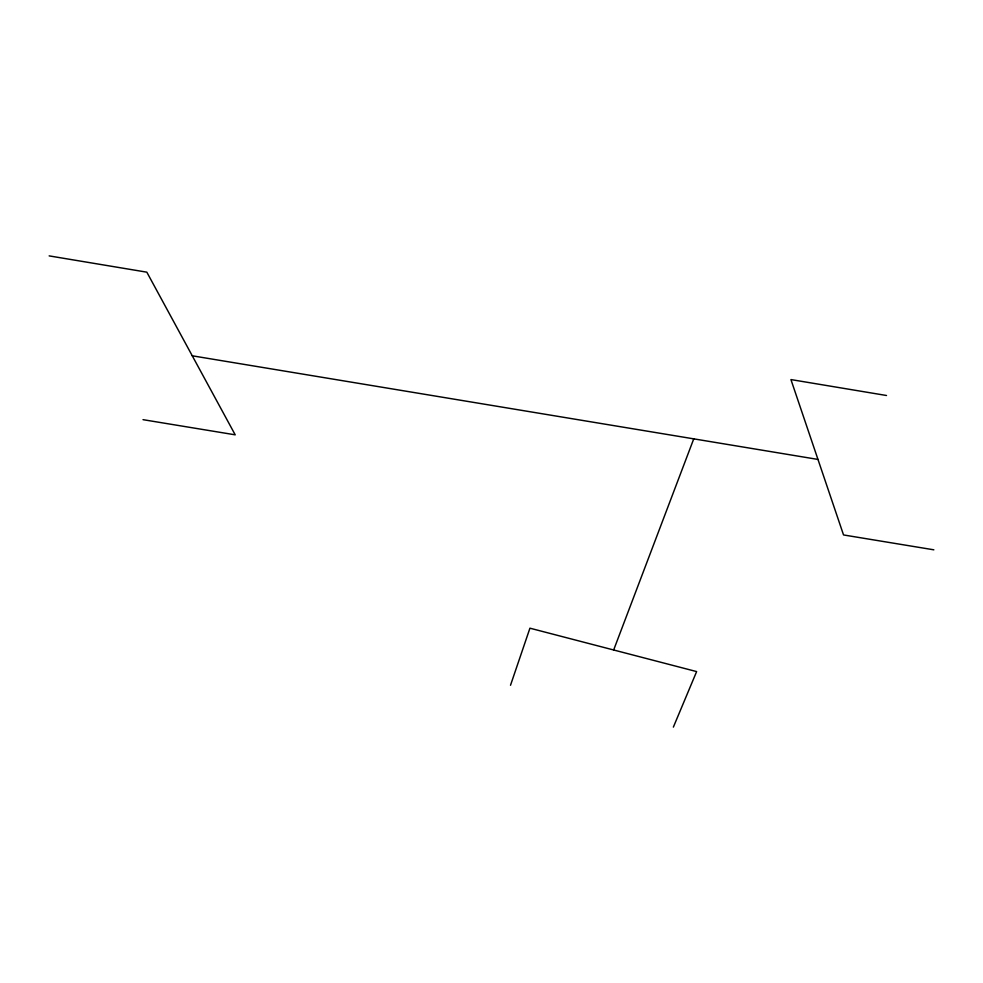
<?xml version="1.0" encoding="UTF-8"?>
<svg xmlns="http://www.w3.org/2000/svg" width="983" height="983" viewBox="0 0 983 983"><rect width="100%" height="100%" fill="white"/><g stroke="black" fill="none" stroke-linecap="round" stroke-linejoin="round"><path stroke-width="1.47" d="M510.509 685.274L529.935 628.186L696.628 671.586L673.367 727.113M613.662 649.984L693.752 438.848M143.014 419.667L235.207 434.83L146.823 272.168L49.15 255.887M933.85 549.816L843.537 534.949L790.934 379.573L886.506 395.498M192.263 355.797L817.967 459.43"/></g></svg>
